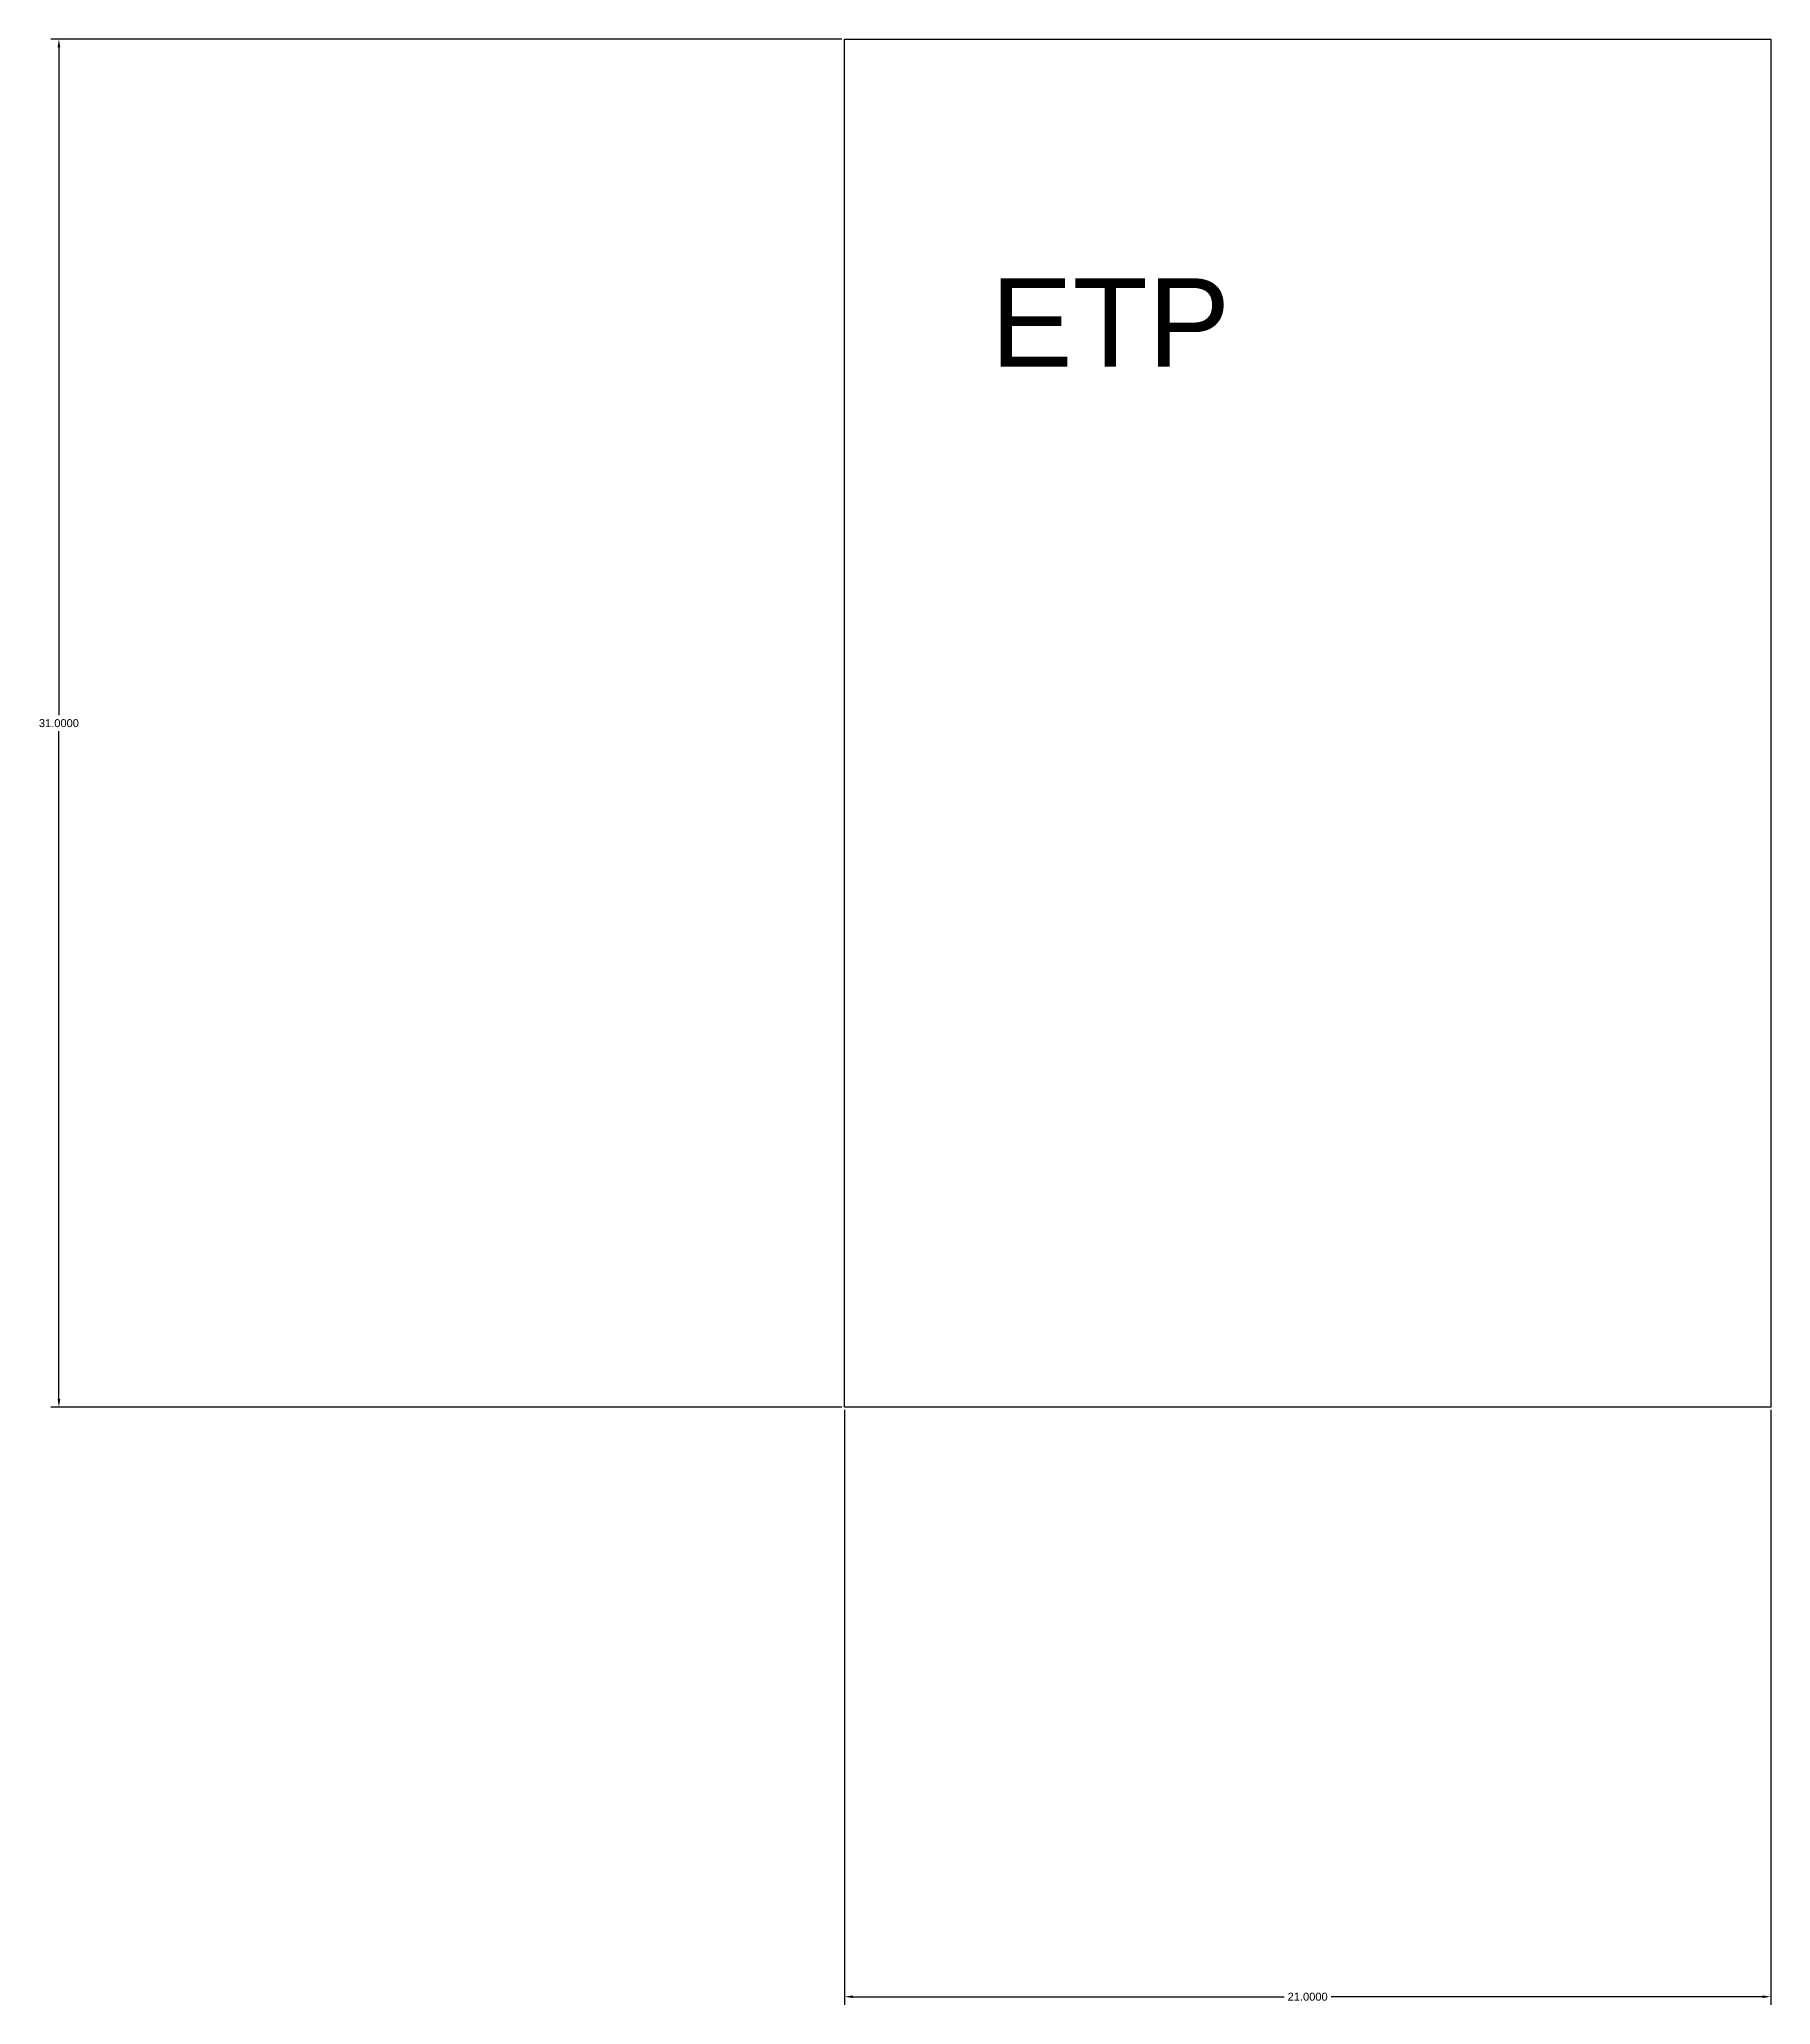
# Model space of a CAD drawing. Header units: feet. Extents: x 655 to 3246, y 42 to 1922.
# Drawn here: x 724.7 to 763.96, y 178.9 to 223.44 of the extents above; entities that cross this region are included whole.
import ezdxf

# ---------------------------------------------------------------- set-up
doc = ezdxf.new("R2010")
doc.units = ezdxf.units.FT
doc.header["$MEASUREMENT"] = 0
doc.styles.get("Standard").update_dxf_attribs({"font": 'arial.ttf'})
doc.dimstyles.get("Standard").update_dxf_attribs({"dimtxt": 0.18, "dimasz": 0.18, "dimexe": 0.18, "dimexo": 0.0625, "dimgap": 0.09, "dimtad": 0, "dimtih": 1, "dimtoh": 1, "dimdec": 4, "dimzin": 0, "dimdsep": 46, "dimtxsty": 'Standard', "dimcen": 0.09, "dimadec": 0, "dimazin": 0, "dimtfac": 1, "dimtdec": 4, "dimtofl": 0, "dimtmove": 0, "dimatfit": 3, "dimfxl": 1, "dimtolj": 1, "dimtzin": 0, "dimarcsym": 0})

# ---------------------------------------------------------------- blocks, each defined once
blk = doc.blocks.new('*D85')
at = {"color": 0, "lineweight": -2, "transparency": 16777216}
for p, q in [((742.893, 223.445), (724.961, 223.445)), ((725.141, 223.265), (725.141, 208.127)), ((725.141, 192.625), (725.141, 207.763)), ((742.893, 192.445), (724.961, 192.445))]:
    blk.add_line(p, q, dxfattribs=at)
at = {"color": 0, "transparency": 16777216}
for points in [[(725.111, 223.265), (725.171, 223.265), (725.141, 223.445)], [(725.111, 192.625), (725.171, 192.625), (725.141, 192.445)]]:
    blk.add_solid(points, dxfattribs=at)
at = {"layer": 'Defpoints', "color": 0, "transparency": 16777216}
for p in [(742.956, 223.445), (725.141, 192.445), (742.956, 192.445)]:
    blk.add_point(p, dxfattribs=at)
at = {"color": 0, "transparency": 16777216, "insert": (725.141, 207.945), "char_height": 0.18, "attachment_point": 5}
blk.add_mtext('\\A1;31.0000', dxfattribs=at)
blk = doc.blocks.new('*D86')
at = {"color": 0, "lineweight": -2, "transparency": 16777216}
for p, q in [((742.956, 192.382), (742.956, 178.901)), ((763.956, 192.382), (763.956, 178.901)), ((743.136, 179.081), (752.921, 179.081)), ((763.776, 179.081), (753.991, 179.081))]:
    blk.add_line(p, q, dxfattribs=at)
at = {"color": 0, "transparency": 16777216}
for points in [[(743.136, 179.111), (743.136, 179.051), (742.956, 179.081)], [(763.776, 179.111), (763.776, 179.051), (763.956, 179.081)]]:
    blk.add_solid(points, dxfattribs=at)
at = {"layer": 'Defpoints', "color": 0, "transparency": 16777216}
for p in [(742.956, 192.445), (763.956, 192.445), (763.956, 179.081)]:
    blk.add_point(p, dxfattribs=at)
at = {"color": 0, "transparency": 16777216, "insert": (753.456, 179.081), "char_height": 0.18, "attachment_point": 5}
blk.add_mtext('\\A1;21.0000', dxfattribs=at)

msp = doc.modelspace()

# ---------------------------------------------------------------- linework, layer by layer
msp.add_lwpolyline([(742.95597, 223.44466), (763.95597, 223.44466), (763.95597, 192.44466), (742.95597, 192.44466)], close=True)

# ---------------------------------------------------------------- texts
at = {"insert": (746.26542, 218.02839), "char_height": 2, "attachment_point": 1}
msp.add_mtext_dynamic_manual_height_columns('ETP', width=15.5109365, gutter_width=1, heights=[0], dxfattribs=at)

# ---------------------------------------------------------------- dimensions: what is measured, and where the dimension line sits
dim = msp.add_linear_dim(base=(725.14092, 192.44466), p1=(742.95597, 223.44466), p2=(742.95597, 192.44466), angle=90, dimstyle='Standard')
dim.commit()
dim.dimension.update_dxf_attribs({"geometry": '*D85', "text_midpoint": (725.14092, 207.94466)})
dim = msp.add_linear_dim(base=(763.95597, 179.08062), p1=(742.95597, 192.44466), p2=(763.95597, 192.44466), dimstyle='Standard')
dim.commit()
dim.dimension.update_dxf_attribs({"geometry": '*D86', "text_midpoint": (753.45597, 179.08062)})

doc.saveas('drawing.dxf')
